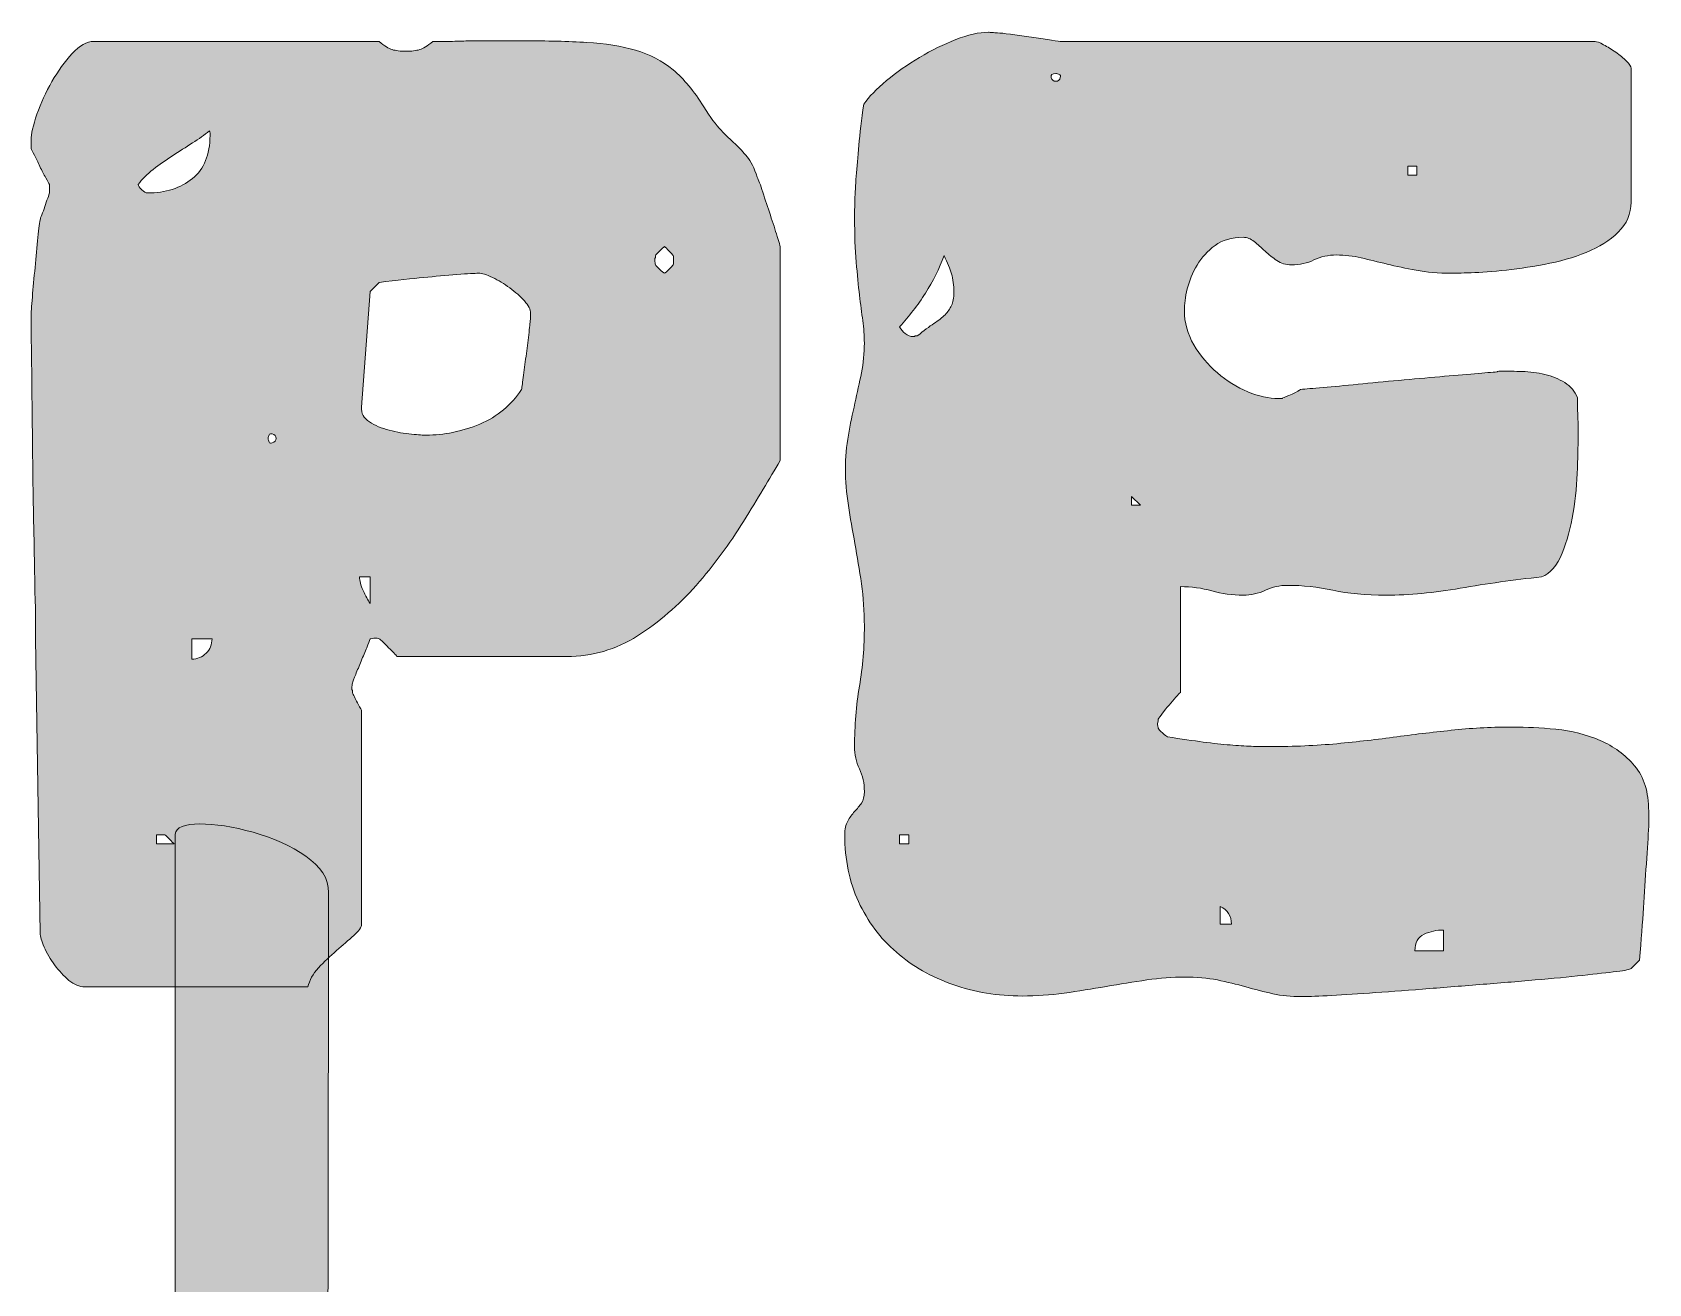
# Model space of a CAD drawing. Header units: inches. Extents: x 148 to 931, y -935 to -145.
# Drawn here: x 652 to 923.5, y -354.8 to -144.6 of the extents above; entities that cross this region are included whole.
import ezdxf

# ---------------------------------------------------------------- set-up
doc = ezdxf.new("R2010")
doc.units = ezdxf.units.IN
doc.header["$MEASUREMENT"] = 0
doc.layers.add('Layer 1', color=7, linetype='Continuous')

# ---------------------------------------------------------------- blocks, each defined once
blk = doc.blocks.new('block 5')
at = {"layer": 'Layer 1', "true_color": 0x040404}
h = blk.add_hatch(color=18, dxfattribs=at)
h.dxf.hatch_style = 2
edge = h.paths.add_edge_path()
edge.add_spline(control_points=[(676.02, -279.32), (676.02, -274.69), (702.26, -279.84), (701.74, -289.1), (701.74, -342.87), (701.49, -432.65), (701.49, -445.77), (701.49, -464.29), (706.37, -464.55), (711.52, -459.15), (716.92, -453.49), (724.38, -434.45), (727.47, -423.39), (727.47, -423.39), (732.1, -423.39), (732.1, -423.39), (727.98, -437.02), (717.18, -476.64), (696.34, -476.64), (681.68, -476.64), (675.76, -464.55), (676.28, -451.69), (673.7, -458.63), (668.04, -474.58), (649.52, -475.35), (632.28, -476.13), (624.05, -452.97), (624.31, -419.27), (624.57, -392), (630.74, -361.9), (652.61, -362.68), (666.76, -363.19), (674.22, -373.99), (676.02, -379.91), (676.02, -379.91), (676.02, -279.32), (676.02, -279.32)], knot_values=[0, 0, 0, 0, 1, 1, 1, 2, 2, 2, 3, 3, 3, 4, 4, 4, 5, 5, 5, 6, 6, 6, 7, 7, 7, 8, 8, 8, 9, 9, 9, 10, 10, 10, 11, 11, 11, 12, 12, 12, 12], degree=3, periodic=1)
edge = h.paths.add_edge_path()
edge.add_spline(control_points=[(658.01, -464.29), (665.21, -467.89), (672.67, -451.69), (674.99, -443.45), (675.25, -432.65), (674.73, -403.58), (675.76, -389.69), (673.96, -384.8), (668.82, -371.94), (660.58, -372.19), (646.18, -372.71), (647.46, -459.15), (658.01, -464.29)], knot_values=[0, 0, 0, 0, 1, 1, 1, 2, 2, 2, 3, 3, 3, 4, 4, 4, 4], degree=3, periodic=1)
at = {"layer": 'Layer 1', "lineweight": 0}
blk.add_open_spline([(676.02, -279.32), (676.02, -274.69), (702.26, -279.84), (701.74, -289.1), (701.74, -342.87), (701.49, -432.65), (701.49, -445.77), (701.49, -464.29), (706.37, -464.55), (711.52, -459.15), (716.92, -453.49), (724.38, -434.45), (727.47, -423.39), (727.47, -423.39), (732.1, -423.39), (732.1, -423.39), (727.98, -437.02), (717.18, -476.64), (696.34, -476.64), (681.68, -476.64), (675.76, -464.55), (676.28, -451.69), (673.7, -458.63), (668.04, -474.58), (649.52, -475.35), (632.28, -476.13), (624.05, -452.97), (624.31, -419.27), (624.57, -392), (630.74, -361.9), (652.61, -362.68), (666.76, -363.19), (674.22, -373.99), (676.02, -379.91), (676.02, -379.91), (676.02, -279.32), (676.02, -279.32)], degree=3, knots=[0, 0, 0, 0, 1, 1, 1, 2, 2, 2, 3, 3, 3, 4, 4, 4, 5, 5, 5, 6, 6, 6, 7, 7, 7, 8, 8, 8, 9, 9, 9, 10, 10, 10, 11, 11, 11, 12, 12, 12, 12], dxfattribs=at)
blk = doc.blocks.new('block 6')
at = {"layer": 'Layer 1', "true_color": 0x040404}
h = blk.add_hatch(color=18, dxfattribs=at)
h.dxf.hatch_style = 2
edge = h.paths.add_edge_path()
edge.add_spline(control_points=[(729.01, -146.03), (729.01, -146.03), (734.39, -146.03), (734.39, -146.03), (738.48, -146.03), (742.07, -146.12), (745.14, -146.3), (748.21, -146.49), (750.93, -146.92), (753.31, -147.62), (755.69, -148.31), (757.79, -149.41), (759.62, -150.91), (761.44, -152.41), (763.16, -154.48), (764.77, -157.11), (765.87, -158.86), (766.84, -160.18), (767.68, -161.06), (768.52, -161.93), (769.3, -162.7), (770.04, -163.36), (770.77, -164.02), (771.44, -164.73), (772.06, -165.5), (772.69, -166.27), (773.25, -167.42), (773.76, -168.95), (773.98, -169.39), (774.29, -170.23), (774.7, -171.48), (775.1, -172.72), (775.52, -174), (775.96, -175.31), (776.4, -176.63), (776.78, -177.82), (777.11, -178.88), (777.44, -179.94), (777.6, -180.51), (777.6, -180.58), (777.6, -180.58), (777.6, -216.56), (777.6, -216.56), (775.85, -219.56), (773.8, -222.96), (771.46, -226.76), (769.12, -230.56), (766.47, -234.14), (763.51, -237.51), (760.55, -240.87), (757.26, -243.7), (753.64, -246.01), (750.02, -248.31), (746.05, -249.46), (741.74, -249.46), (741.74, -249.46), (713.22, -249.46), (713.22, -249.46), (713.14, -249.32), (712.98, -249.12), (712.72, -248.86), (712.47, -248.6), (712.18, -248.31), (711.85, -247.98), (711.52, -247.65), (711.21, -247.34), (710.91, -247.05), (710.62, -246.76), (710.4, -246.57), (710.26, -246.5), (710.26, -246.5), (709.93, -246.39), (709.93, -246.39), (709.93, -246.39), (709.49, -246.39), (709.49, -246.39), (709.42, -246.39), (709.29, -246.41), (709.1, -246.45), (708.92, -246.48), (708.79, -246.5), (708.72, -246.5), (708.65, -246.79), (708.46, -247.29), (708.17, -247.98), (707.88, -248.68), (707.57, -249.43), (707.24, -250.23), (706.91, -251.04), (706.6, -251.78), (706.31, -252.48), (706.02, -253.17), (705.83, -253.67), (705.76, -253.96), (705.76, -254.03), (705.74, -254.16), (705.7, -254.34), (705.67, -254.53), (705.65, -254.65), (705.65, -254.73), (705.65, -254.95), (705.69, -255.09), (705.76, -255.17), (705.76, -255.31), (705.76, -255.42), (705.76, -255.49), (705.76, -255.57), (705.83, -255.75), (705.98, -256.04), (706.12, -256.34), (706.29, -256.65), (706.47, -256.98), (706.65, -257.3), (706.82, -257.62), (706.97, -257.91), (707.11, -258.2), (707.22, -258.38), (707.29, -258.46), (707.29, -258.46), (707.29, -294.43), (707.29, -294.43), (707.29, -294.95), (706.86, -295.59), (705.98, -296.35), (705.1, -297.12), (704.13, -297.96), (703.07, -298.88), (702.01, -299.79), (701.01, -300.76), (700.06, -301.78), (699.11, -302.81), (698.52, -303.87), (698.3, -304.96), (698.3, -304.96), (660.79, -304.96), (660.79, -304.96), (659.91, -304.96), (659.03, -304.6), (658.16, -303.87), (657.28, -303.14), (656.47, -302.28), (655.74, -301.29), (655.01, -300.3), (654.43, -299.3), (653.99, -298.27), (653.55, -297.25), (653.33, -296.48), (653.33, -295.97), (653.33, -295.97), (652.56, -246.5), (652.56, -246.5), (652.56, -246.5), (652.56, -242), (652.56, -242), (652.49, -240.76), (652.44, -238.86), (652.4, -236.3), (652.36, -233.74), (652.31, -230.83), (652.23, -227.58), (652.16, -224.33), (652.11, -220.91), (652.07, -217.32), (652.03, -213.74), (652, -210.32), (651.96, -207.07), (651.92, -203.82), (651.89, -200.91), (651.85, -198.35), (651.81, -195.79), (651.79, -193.89), (651.79, -192.64), (651.79, -192.13), (651.85, -191.13), (651.96, -189.63), (652.07, -188.13), (652.22, -186.5), (652.4, -184.75), (652.58, -182.99), (652.74, -181.29), (652.89, -179.65), (653.04, -178), (653.18, -176.81), (653.33, -176.08), (653.33, -175.94), (653.42, -175.66), (653.6, -175.26), (653.79, -174.86), (653.95, -174.4), (654.1, -173.89), (654.24, -173.38), (654.41, -172.9), (654.59, -172.46), (654.77, -172.02), (654.87, -171.73), (654.87, -171.59), (654.87, -171.59), (654.87, -170.82), (654.87, -170.82), (654.87, -170.82), (654.87, -170.16), (654.87, -170.16), (654.79, -170.01), (654.59, -169.65), (654.26, -169.06), (653.93, -168.48), (653.6, -167.84), (653.27, -167.14), (652.95, -166.45), (652.64, -165.81), (652.34, -165.22), (652.05, -164.64), (651.87, -164.28), (651.79, -164.13), (651.79, -164.13), (651.79, -162.7), (651.79, -162.7), (651.79, -161.68), (652.12, -160.23), (652.78, -158.37), (653.44, -156.5), (654.28, -154.68), (655.3, -152.88), (656.33, -151.09), (657.46, -149.52), (658.7, -148.17), (659.95, -146.82), (661.15, -146.14), (662.32, -146.14), (662.32, -146.14), (710.26, -146.14), (710.26, -146.14), (711.14, -146.87), (711.86, -147.33), (712.45, -147.51), (713.04, -147.69), (713.8, -147.78), (714.75, -147.78), (715.7, -147.78), (716.47, -147.69), (717.06, -147.51), (717.64, -147.33), (718.37, -146.87), (719.25, -146.14), (719.62, -146.14), (720.25, -146.14), (721.17, -146.14), (722.09, -146.14), (723.05, -146.12), (724.08, -146.08), (725.1, -146.05), (726.09, -146.03), (727.04, -146.03), (727.99, -146.03), (728.65, -146.03), (729.01, -146.03)], knot_values=[0, 0, 0, 0, 1, 1, 1, 2, 2, 2, 3, 3, 3, 4, 4, 4, 5, 5, 5, 6, 6, 6, 7, 7, 7, 8, 8, 8, 9, 9, 9, 10, 10, 10, 11, 11, 11, 12, 12, 12, 13, 13, 13, 14, 14, 14, 15, 15, 15, 16, 16, 16, 17, 17, 17, 18, 18, 18, 19, 19, 19, 20, 20, 20, 21, 21, 21, 22, 22, 22, 23, 23, 23, 24, 24, 24, 25, 25, 25, 26, 26, 26, 27, 27, 27, 28, 28, 28, 29, 29, 29, 30, 30, 30, 31, 31, 31, 32, 32, 32, 33, 33, 33, 34, 34, 34, 35, 35, 35, 36, 36, 36, 37, 37, 37, 38, 38, 38, 39, 39, 39, 40, 40, 40, 41, 41, 41, 42, 42, 42, 43, 43, 43, 44, 44, 44, 45, 45, 45, 46, 46, 46, 47, 47, 47, 48, 48, 48, 49, 49, 49, 50, 50, 50, 51, 51, 51, 52, 52, 52, 53, 53, 53, 54, 54, 54, 55, 55, 55, 56, 56, 56, 57, 57, 57, 58, 58, 58, 59, 59, 59, 60, 60, 60, 61, 61, 61, 62, 62, 62, 63, 63, 63, 64, 64, 64, 65, 65, 65, 66, 66, 66, 67, 67, 67, 68, 68, 68, 69, 69, 69, 70, 70, 70, 71, 71, 71, 72, 72, 72, 73, 73, 73, 74, 74, 74, 75, 75, 75, 76, 76, 76, 77, 77, 77, 78, 78, 78, 79, 79, 79, 80, 80, 80, 81, 81, 81, 82, 82, 82, 83, 83, 83, 84, 84, 84, 85, 85, 85, 85], degree=3, periodic=1)
edge = h.paths.add_edge_path()
edge.add_spline(control_points=[(681.85, -161.93), (681.85, -161.86), (681.85, -161.73), (681.85, -161.55), (681.85, -161.37), (681.81, -161.24), (681.74, -161.17), (680.93, -161.82), (679.98, -162.5), (678.89, -163.19), (677.79, -163.89), (676.67, -164.6), (675.54, -165.33), (674.41, -166.06), (673.33, -166.83), (672.3, -167.64), (671.28, -168.44), (670.44, -169.28), (669.78, -170.16), (669.78, -170.38), (669.98, -170.67), (670.39, -171.04), (670.79, -171.4), (671.1, -171.59), (671.32, -171.59), (674.39, -171.59), (676.91, -170.78), (678.89, -169.17), (680.86, -167.57), (681.85, -165.15), (681.85, -161.93)], knot_values=[0, 0, 0, 0, 1, 1, 1, 2, 2, 2, 3, 3, 3, 4, 4, 4, 5, 5, 5, 6, 6, 6, 7, 7, 7, 8, 8, 8, 9, 9, 9, 10, 10, 10, 10], degree=3, periodic=1)
edge = h.paths.add_edge_path()
edge.add_spline(control_points=[(673.51, -279.41), (673.51, -279.41), (672.85, -279.41), (672.85, -279.41), (672.85, -279.41), (672.85, -280.94), (672.85, -280.94), (672.85, -280.94), (675.82, -280.94), (675.82, -280.94), (675.67, -280.8), (675.41, -280.54), (675.05, -280.17), (674.68, -279.81), (674.43, -279.55), (674.28, -279.41), (674.28, -279.41), (673.51, -279.41), (673.51, -279.41)], knot_values=[0, 0, 0, 0, 1, 1, 1, 2, 2, 2, 3, 3, 3, 4, 4, 4, 5, 5, 5, 6, 6, 6, 6], degree=3, periodic=1)
edge = h.paths.add_edge_path()
edge.add_spline(control_points=[(678.78, -246.5), (678.78, -246.5), (678.78, -249.9), (678.78, -249.9), (679.73, -249.9), (680.53, -249.57), (681.19, -248.91), (681.85, -248.26), (682.18, -247.45), (682.18, -246.5), (682.18, -246.5), (678.78, -246.5), (678.78, -246.5)], knot_values=[0, 0, 0, 0, 1, 1, 1, 2, 2, 2, 3, 3, 3, 4, 4, 4, 4], degree=3, periodic=1)
edge = h.paths.add_edge_path()
edge.add_spline(control_points=[(692.27, -212.06), (692.05, -211.99), (691.88, -212.04), (691.77, -212.22), (691.67, -212.41), (691.61, -212.61), (691.61, -212.83), (691.61, -213.05), (691.67, -213.25), (691.77, -213.43), (691.88, -213.61), (692.05, -213.67), (692.27, -213.59), (692.71, -213.45), (692.93, -213.19), (692.93, -212.83), (692.93, -212.46), (692.71, -212.21), (692.27, -212.06)], knot_values=[0, 0, 0, 0, 1, 1, 1, 2, 2, 2, 3, 3, 3, 4, 4, 4, 5, 5, 5, 6, 6, 6, 6], degree=3, periodic=1)
edge = h.paths.add_edge_path()
edge.add_spline(control_points=[(708.72, -236.08), (708.72, -236.08), (706.97, -236.08), (706.97, -236.08), (706.97, -236.74), (707.17, -237.51), (707.57, -238.39), (707.97, -239.26), (708.36, -239.99), (708.72, -240.58), (708.72, -240.58), (708.72, -236.08), (708.72, -236.08)], knot_values=[0, 0, 0, 0, 1, 1, 1, 2, 2, 2, 3, 3, 3, 4, 4, 4, 4], degree=3, periodic=1)
edge = h.paths.add_edge_path()
edge.add_spline(control_points=[(708.72, -188.15), (708.72, -188.15), (707.29, -207.56), (707.29, -207.56), (707.22, -208.59), (707.66, -209.41), (708.61, -210.03), (709.56, -210.65), (710.68, -211.13), (711.96, -211.46), (713.24, -211.78), (714.48, -212), (715.69, -212.11), (716.89, -212.22), (717.72, -212.28), (718.15, -212.28), (721.15, -212.28), (724.15, -211.66), (727.15, -210.42), (730.14, -209.17), (732.49, -207.23), (734.17, -204.6), (734.24, -204.16), (734.35, -203.36), (734.5, -202.19), (734.64, -201.02), (734.81, -199.81), (734.99, -198.57), (735.17, -197.32), (735.32, -196.14), (735.43, -195), (735.54, -193.87), (735.63, -193.08), (735.7, -192.64), (735.7, -192.64), (735.7, -191.77), (735.7, -191.77), (735.7, -191.18), (735.36, -190.51), (734.66, -189.74), (733.97, -188.97), (733.15, -188.24), (732.19, -187.54), (731.24, -186.85), (730.27, -186.27), (729.29, -185.79), (728.3, -185.32), (727.51, -185.08), (726.93, -185.08), (726.34, -185.08), (725.14, -185.15), (723.31, -185.3), (721.48, -185.44), (719.62, -185.61), (717.72, -185.79), (715.81, -185.97), (713.33, -186.25), (710.26, -186.61), (710.26, -186.61), (708.72, -188.15), (708.72, -188.15)], knot_values=[0, 0, 0, 0, 1, 1, 1, 2, 2, 2, 3, 3, 3, 4, 4, 4, 5, 5, 5, 6, 6, 6, 7, 7, 7, 8, 8, 8, 9, 9, 9, 10, 10, 10, 11, 11, 11, 12, 12, 12, 13, 13, 13, 14, 14, 14, 15, 15, 15, 16, 16, 16, 17, 17, 17, 18, 18, 18, 19, 19, 19, 20, 20, 20, 20], degree=3, periodic=1)
edge = h.paths.add_edge_path()
edge.add_spline(control_points=[(756.55, -182.88), (756.55, -183.03), (756.56, -183.18), (756.6, -183.32), (756.63, -183.47), (756.65, -183.58), (756.65, -183.65), (756.73, -183.8), (756.96, -184.05), (757.37, -184.42), (757.77, -184.79), (758.04, -185), (758.19, -185.08), (758.34, -185), (758.59, -184.79), (758.96, -184.42), (759.32, -184.05), (759.54, -183.8), (759.62, -183.65), (759.69, -183.58), (759.72, -183.47), (759.72, -183.32), (759.72, -183.18), (759.72, -183.03), (759.72, -182.88), (759.72, -182.74), (759.72, -182.57), (759.72, -182.39), (759.72, -182.21), (759.69, -182.12), (759.62, -182.12), (759.54, -181.97), (759.32, -181.71), (758.96, -181.35), (758.59, -180.98), (758.34, -180.73), (758.19, -180.58), (758.04, -180.73), (757.77, -180.98), (757.37, -181.35), (756.96, -181.71), (756.73, -181.97), (756.65, -182.12), (756.65, -182.12), (756.65, -182.45), (756.65, -182.45), (756.58, -182.52), (756.55, -182.66), (756.55, -182.88)], knot_values=[0, 0, 0, 0, 1, 1, 1, 2, 2, 2, 3, 3, 3, 4, 4, 4, 5, 5, 5, 6, 6, 6, 7, 7, 7, 8, 8, 8, 9, 9, 9, 10, 10, 10, 11, 11, 11, 12, 12, 12, 13, 13, 13, 14, 14, 14, 15, 15, 15, 16, 16, 16, 16], degree=3, periodic=1)
h = blk.add_hatch(color=18, dxfattribs=at)
h.dxf.hatch_style = 2
edge = h.paths.add_edge_path()
edge.add_spline(control_points=[(791.64, -156.67), (792.52, -155.43), (793.8, -154.11), (795.48, -152.72), (797.16, -151.33), (799.01, -150.03), (801.02, -148.82), (803.03, -147.62), (805.06, -146.62), (807.11, -145.81), (809.16, -145.01), (810.98, -144.6), (812.59, -144.6), (812.74, -144.6), (813.01, -144.62), (813.42, -144.66), (813.82, -144.7), (814.05, -144.71), (814.13, -144.71), (814.57, -144.71), (815.28, -144.79), (816.27, -144.93), (817.25, -145.08), (818.3, -145.23), (819.39, -145.37), (820.49, -145.52), (821.53, -145.66), (822.52, -145.81), (823.51, -145.96), (824.22, -146.07), (824.66, -146.14), (824.66, -146.14), (914.49, -146.14), (914.49, -146.14), (914.78, -146.14), (915.26, -146.32), (915.92, -146.69), (916.58, -147.05), (917.25, -147.47), (917.95, -147.95), (918.64, -148.43), (919.24, -148.92), (919.76, -149.43), (920.27, -149.94), (920.52, -150.34), (920.52, -150.63), (920.52, -150.63), (920.52, -173.12), (920.52, -173.12), (920.52, -175.1), (919.81, -176.78), (918.39, -178.17), (916.96, -179.56), (915.17, -180.69), (913.01, -181.57), (910.85, -182.45), (908.5, -183.12), (905.94, -183.6), (903.38, -184.07), (900.98, -184.42), (898.75, -184.64), (896.52, -184.86), (894.62, -184.99), (893.05, -185.02), (891.47, -185.06), (890.58, -185.08), (890.36, -185.08), (888.17, -185.08), (886.19, -184.91), (884.44, -184.58), (882.68, -184.25), (881.05, -183.91), (879.56, -183.54), (878.06, -183.18), (876.61, -182.83), (875.22, -182.5), (873.84, -182.17), (872.45, -182.01), (871.06, -182.01), (869.67, -182.01), (868.4, -182.28), (867.27, -182.83), (866.14, -183.38), (864.88, -183.65), (863.49, -183.65), (862.54, -183.65), (861.71, -183.42), (861.02, -182.94), (860.32, -182.46), (859.67, -181.93), (859.05, -181.35), (858.42, -180.76), (857.82, -180.23), (857.24, -179.76), (856.65, -179.28), (856.03, -179.04), (855.37, -179.04), (853.47, -179.04), (851.9, -179.5), (850.65, -180.41), (849.41, -181.33), (848.41, -182.43), (847.64, -183.71), (846.87, -184.99), (846.32, -186.32), (845.99, -187.71), (845.66, -189.1), (845.5, -190.31), (845.5, -191.33), (845.5, -193.38), (846.03, -195.3), (847.09, -197.09), (848.15, -198.88), (849.46, -200.45), (851.04, -201.8), (852.61, -203.16), (854.31, -204.22), (856.14, -204.99), (857.97, -205.75), (859.68, -206.14), (861.29, -206.14), (861.44, -206.14), (861.6, -206.14), (861.79, -206.14), (861.97, -206.14), (862.06, -206.1), (862.06, -206.03), (862.28, -205.96), (862.79, -205.73), (863.6, -205.37), (864.4, -205), (864.88, -204.75), (865.02, -204.6), (865.83, -204.53), (867.09, -204.42), (868.81, -204.27), (870.52, -204.13), (872.48, -203.94), (874.67, -203.72), (876.87, -203.5), (879.15, -203.28), (881.53, -203.07), (883.91, -202.85), (886.19, -202.65), (888.39, -202.46), (890.58, -202.28), (892.54, -202.12), (894.25, -201.97), (895.97, -201.82), (897.23, -201.71), (898.04, -201.64), (898.04, -201.57), (898.13, -201.53), (898.31, -201.53), (898.49, -201.53), (898.66, -201.53), (898.81, -201.53), (899.83, -201.53), (900.98, -201.55), (902.26, -201.59), (903.54, -201.62), (904.8, -201.79), (906.05, -202.08), (907.29, -202.37), (908.4, -202.83), (909.39, -203.45), (910.38, -204.07), (911.09, -204.93), (911.53, -206.03), (911.53, -206.25), (911.53, -206.65), (911.53, -207.23), (911.53, -207.82), (911.55, -208.44), (911.59, -209.1), (911.62, -209.76), (911.64, -210.36), (911.64, -210.91), (911.64, -211.46), (911.64, -211.84), (911.64, -212.06), (911.64, -213.45), (911.6, -215.37), (911.53, -217.82), (911.46, -220.27), (911.22, -222.75), (910.82, -225.28), (910.41, -227.8), (909.79, -230.09), (908.95, -232.13), (908.11, -234.18), (906.96, -235.5), (905.5, -236.08), (900.82, -236.59), (896.27, -237.23), (891.84, -238), (887.42, -238.77), (883.27, -239.15), (879.39, -239.15), (875.95, -239.15), (872.98, -238.88), (870.45, -238.33), (867.93, -237.78), (865.39, -237.51), (862.83, -237.51), (861.51, -237.51), (860.27, -237.78), (859.1, -238.33), (857.93, -238.88), (856.69, -239.15), (855.37, -239.15), (853.54, -239.15), (851.79, -238.92), (850.11, -238.44), (848.42, -237.97), (846.67, -237.73), (844.84, -237.73), (844.84, -237.73), (844.84, -255.49), (844.84, -255.49), (844.69, -255.64), (844.44, -255.92), (844.07, -256.32), (843.71, -256.72), (843.32, -257.16), (842.92, -257.63), (842.52, -258.11), (842.15, -258.57), (841.82, -259.01), (841.5, -259.44), (841.26, -259.77), (841.11, -259.99), (841.11, -259.99), (841.11, -260.32), (841.11, -260.32), (841.04, -260.4), (841, -260.54), (841, -260.76), (841, -260.83), (841.02, -260.96), (841.06, -261.14), (841.09, -261.33), (841.11, -261.46), (841.11, -261.53), (841.18, -261.67), (841.42, -261.93), (841.82, -262.3), (842.23, -262.66), (842.5, -262.88), (842.65, -262.95), (844.99, -263.32), (847, -263.61), (848.68, -263.83), (850.36, -264.05), (851.86, -264.22), (853.18, -264.32), (854.49, -264.43), (855.68, -264.51), (856.74, -264.55), (857.8, -264.58), (858.88, -264.6), (859.98, -264.6), (863.93, -264.6), (867.64, -264.43), (871.11, -264.11), (874.58, -263.78), (877.95, -263.39), (881.2, -262.95), (884.45, -262.51), (887.69, -262.13), (890.91, -261.8), (894.13, -261.47), (897.42, -261.31), (900.78, -261.31), (902.9, -261.31), (905.28, -261.44), (907.91, -261.69), (910.54, -261.95), (913.01, -262.57), (915.32, -263.56), (917.62, -264.55), (919.56, -265.97), (921.13, -267.84), (922.7, -269.7), (923.49, -272.24), (923.49, -275.46), (923.49, -275.46), (923.49, -277.98), (923.49, -277.98), (923.41, -279.66), (923.28, -281.77), (923.1, -284.29), (922.92, -286.81), (922.75, -289.28), (922.61, -291.69), (922.46, -294.1), (922.24, -297.03), (921.95, -300.47), (921.95, -300.47), (920.52, -301.89), (920.52, -301.89), (920.38, -302.04), (919.57, -302.2), (918.11, -302.39), (916.65, -302.57), (914.75, -302.79), (912.41, -303.04), (910.07, -303.3), (907.4, -303.55), (904.4, -303.81), (901.4, -304.07), (898.29, -304.32), (895.08, -304.58), (891.86, -304.84), (888.66, -305.09), (885.48, -305.35), (882.3, -305.6), (879.34, -305.82), (876.59, -306.01), (873.85, -306.19), (871.47, -306.33), (869.47, -306.45), (867.45, -306.55), (866.01, -306.61), (865.13, -306.61), (863.45, -306.61), (861.86, -306.45), (860.36, -306.12), (858.86, -305.79), (857.34, -305.4), (855.81, -304.96), (854.27, -304.52), (852.68, -304.14), (851.04, -303.81), (849.39, -303.48), (847.55, -303.32), (845.5, -303.32), (843.53, -303.32), (841.42, -303.48), (839.19, -303.81), (836.96, -304.14), (834.68, -304.51), (832.34, -304.91), (830, -305.31), (827.66, -305.68), (825.32, -306.01), (822.97, -306.33), (820.64, -306.5), (818.3, -306.5), (814.13, -306.5), (810.23, -305.86), (806.61, -304.58), (803, -303.3), (799.83, -301.49), (797.13, -299.15), (794.42, -296.81), (792.3, -293.98), (790.77, -290.65), (789.23, -287.32), (788.46, -283.57), (788.46, -279.41), (788.46, -278.46), (788.63, -277.69), (788.96, -277.1), (789.28, -276.52), (789.67, -275.99), (790.11, -275.51), (790.55, -275.04), (790.93, -274.56), (791.26, -274.09), (791.59, -273.61), (791.75, -272.97), (791.75, -272.17), (791.75, -270.78), (791.48, -269.5), (790.93, -268.33), (790.38, -267.16), (790.11, -265.92), (790.11, -264.6), (790.11, -261.09), (790.38, -257.71), (790.93, -254.45), (791.48, -251.2), (791.75, -247.82), (791.75, -244.31), (791.75, -241.89), (791.59, -239.54), (791.26, -237.23), (790.93, -234.93), (790.56, -232.68), (790.16, -230.49), (789.76, -228.29), (789.39, -226.15), (789.07, -224.07), (788.74, -221.99), (788.57, -219.96), (788.57, -217.98), (788.57, -216.01), (788.74, -214.11), (789.07, -212.28), (789.39, -210.45), (789.76, -208.66), (790.16, -206.9), (790.56, -205.15), (790.93, -203.45), (791.26, -201.8), (791.59, -200.16), (791.75, -198.5), (791.75, -196.81), (791.75, -195.57), (791.66, -194.31), (791.48, -193.03), (791.3, -191.75), (791.11, -190.32), (790.93, -188.75), (790.75, -187.18), (790.56, -185.33), (790.38, -183.21), (790.2, -181.09), (790.11, -178.6), (790.11, -175.75), (790.11, -174.88), (790.12, -173.87), (790.16, -172.74), (790.2, -171.6), (790.27, -170.29), (790.38, -168.79), (790.49, -167.29), (790.64, -165.55), (790.82, -163.58), (791, -161.6), (791.28, -159.3), (791.64, -156.67)], knot_values=[0, 0, 0, 0, 1, 1, 1, 2, 2, 2, 3, 3, 3, 4, 4, 4, 5, 5, 5, 6, 6, 6, 7, 7, 7, 8, 8, 8, 9, 9, 9, 10, 10, 10, 11, 11, 11, 12, 12, 12, 13, 13, 13, 14, 14, 14, 15, 15, 15, 16, 16, 16, 17, 17, 17, 18, 18, 18, 19, 19, 19, 20, 20, 20, 21, 21, 21, 22, 22, 22, 23, 23, 23, 24, 24, 24, 25, 25, 25, 26, 26, 26, 27, 27, 27, 28, 28, 28, 29, 29, 29, 30, 30, 30, 31, 31, 31, 32, 32, 32, 33, 33, 33, 34, 34, 34, 35, 35, 35, 36, 36, 36, 37, 37, 37, 38, 38, 38, 39, 39, 39, 40, 40, 40, 41, 41, 41, 42, 42, 42, 43, 43, 43, 44, 44, 44, 45, 45, 45, 46, 46, 46, 47, 47, 47, 48, 48, 48, 49, 49, 49, 50, 50, 50, 51, 51, 51, 52, 52, 52, 53, 53, 53, 54, 54, 54, 55, 55, 55, 56, 56, 56, 57, 57, 57, 58, 58, 58, 59, 59, 59, 60, 60, 60, 61, 61, 61, 62, 62, 62, 63, 63, 63, 64, 64, 64, 65, 65, 65, 66, 66, 66, 67, 67, 67, 68, 68, 68, 69, 69, 69, 70, 70, 70, 71, 71, 71, 72, 72, 72, 73, 73, 73, 74, 74, 74, 75, 75, 75, 76, 76, 76, 77, 77, 77, 78, 78, 78, 79, 79, 79, 80, 80, 80, 81, 81, 81, 82, 82, 82, 83, 83, 83, 84, 84, 84, 85, 85, 85, 86, 86, 86, 87, 87, 87, 88, 88, 88, 89, 89, 89, 90, 90, 90, 91, 91, 91, 92, 92, 92, 93, 93, 93, 94, 94, 94, 95, 95, 95, 96, 96, 96, 97, 97, 97, 98, 98, 98, 99, 99, 99, 100, 100, 100, 101, 101, 101, 102, 102, 102, 103, 103, 103, 104, 104, 104, 105, 105, 105, 106, 106, 106, 107, 107, 107, 108, 108, 108, 109, 109, 109, 110, 110, 110, 111, 111, 111, 112, 112, 112, 113, 113, 113, 114, 114, 114, 115, 115, 115, 116, 116, 116, 117, 117, 117, 118, 118, 118, 119, 119, 119, 120, 120, 120, 121, 121, 121, 122, 122, 122, 123, 123, 123, 124, 124, 124, 125, 125, 125, 126, 126, 126, 127, 127, 127, 128, 128, 128, 129, 129, 129, 130, 130, 130, 131, 131, 131, 132, 132, 132, 133, 133, 133, 134, 134, 134, 135, 135, 135, 136, 136, 136, 137, 137, 137, 138, 138, 138, 139, 139, 139, 140, 140, 140, 141, 141, 141, 142, 142, 142, 143, 143, 143, 144, 144, 144, 144], degree=3, periodic=1)
edge = h.paths.add_edge_path()
edge.add_spline(control_points=[(797.68, -194.07), (797.9, -194.51), (798.2, -194.89), (798.61, -195.22), (799.01, -195.55), (799.47, -195.72), (799.98, -195.72), (800.12, -195.72), (800.24, -195.68), (800.31, -195.61), (800.31, -195.61), (800.64, -195.61), (800.64, -195.61), (801.73, -194.73), (802.67, -194.03), (803.44, -193.52), (804.2, -193.01), (804.82, -192.52), (805.3, -192.04), (805.77, -191.57), (806.14, -191.05), (806.4, -190.51), (806.65, -189.96), (806.78, -189.21), (806.78, -188.26), (806.78, -187.09), (806.65, -186.06), (806.4, -185.19), (806.14, -184.31), (805.72, -183.29), (805.13, -182.12), (804.33, -184.31), (803.29, -186.41), (802.01, -188.42), (800.73, -190.44), (799.28, -192.32), (797.68, -194.07)], knot_values=[0, 0, 0, 0, 1, 1, 1, 2, 2, 2, 3, 3, 3, 4, 4, 4, 5, 5, 5, 6, 6, 6, 7, 7, 7, 8, 8, 8, 9, 9, 9, 10, 10, 10, 11, 11, 11, 12, 12, 12, 12], degree=3, periodic=1)
h.paths.add_polyline_path([(797.68, -280.94), (799.21, -280.94), (799.21, -279.41), (797.68, -279.41)])
edge = h.paths.add_edge_path()
edge.add_spline(control_points=[(824.66, -152.17), (824.73, -151.95), (824.68, -151.79), (824.49, -151.68), (824.31, -151.57), (824.11, -151.51), (823.89, -151.51), (823.3, -151.51), (823.05, -151.73), (823.12, -152.17), (823.27, -152.61), (823.52, -152.83), (823.89, -152.83), (824.33, -152.83), (824.59, -152.61), (824.66, -152.17)], knot_values=[0, 0, 0, 0, 1, 1, 1, 2, 2, 2, 3, 3, 3, 4, 4, 4, 5, 5, 5, 5], degree=3, periodic=1)
h.paths.add_polyline_path([(836.62, -222.59), (836.62, -224.02), (838.15, -224.02)])
edge = h.paths.add_edge_path()
edge.add_spline(control_points=[(853.4, -294.43), (853.4, -293.05), (852.77, -292.06), (851.53, -291.47), (851.53, -291.47), (851.53, -294.43), (851.53, -294.43), (851.53, -294.43), (853.4, -294.43), (853.4, -294.43)], knot_values=[0, 0, 0, 0, 1, 1, 1, 2, 2, 2, 3, 3, 3, 3], degree=3, periodic=1)
h.paths.add_polyline_path([(883.01, -167.09), (883.01, -168.62), (884.55, -168.62), (884.55, -167.09)])
edge = h.paths.add_edge_path()
edge.add_spline(control_points=[(889.04, -298.93), (889.04, -298.93), (889.04, -295.42), (889.04, -295.42), (887.87, -295.42), (886.78, -295.66), (885.75, -296.13), (884.73, -296.61), (884.22, -297.54), (884.22, -298.93), (884.22, -298.93), (889.04, -298.93), (889.04, -298.93)], knot_values=[0, 0, 0, 0, 1, 1, 1, 2, 2, 2, 3, 3, 3, 4, 4, 4, 4], degree=3, periodic=1)
at = {"layer": 'Layer 1', "lineweight": 0}
for points in [[(883.01, -167.09), (883.01, -168.62), (884.55, -168.62), (884.55, -167.09), (883.01, -167.09)], [(836.62, -222.59), (836.62, -224.02), (838.15, -224.02), (836.62, -222.59)], [(797.68, -280.94), (799.21, -280.94), (799.21, -279.41), (797.68, -279.41), (797.68, -280.94)]]:
    blk.add_lwpolyline(points, dxfattribs=at)
for points, knots in [([(729.01, -146.03), (729.01, -146.03), (734.39, -146.03), (734.39, -146.03), (738.48, -146.03), (742.07, -146.12), (745.14, -146.3), (748.21, -146.49), (750.93, -146.92), (753.31, -147.62), (755.69, -148.31), (757.79, -149.41), (759.62, -150.91), (761.44, -152.41), (763.16, -154.48), (764.77, -157.11), (765.87, -158.86), (766.84, -160.18), (767.68, -161.06), (768.52, -161.93), (769.3, -162.7), (770.04, -163.36), (770.77, -164.02), (771.44, -164.73), (772.06, -165.5), (772.69, -166.27), (773.25, -167.42), (773.76, -168.95), (773.98, -169.39), (774.29, -170.23), (774.7, -171.48), (775.1, -172.72), (775.52, -174), (775.96, -175.31), (776.4, -176.63), (776.78, -177.82), (777.11, -178.88), (777.44, -179.94), (777.6, -180.51), (777.6, -180.58), (777.6, -180.58), (777.6, -216.56), (777.6, -216.56), (775.85, -219.56), (773.8, -222.96), (771.46, -226.76), (769.12, -230.56), (766.47, -234.14), (763.51, -237.51), (760.55, -240.87), (757.26, -243.7), (753.64, -246.01), (750.02, -248.31), (746.05, -249.46), (741.74, -249.46), (741.74, -249.46), (713.22, -249.46), (713.22, -249.46), (713.14, -249.32), (712.98, -249.12), (712.72, -248.86), (712.47, -248.6), (712.18, -248.31), (711.85, -247.98), (711.52, -247.65), (711.21, -247.34), (710.91, -247.05), (710.62, -246.76), (710.4, -246.57), (710.26, -246.5), (710.26, -246.5), (709.93, -246.39), (709.93, -246.39), (709.93, -246.39), (709.49, -246.39), (709.49, -246.39), (709.42, -246.39), (709.29, -246.41), (709.1, -246.45), (708.92, -246.48), (708.79, -246.5), (708.72, -246.5), (708.65, -246.79), (708.46, -247.29), (708.17, -247.98), (707.88, -248.68), (707.57, -249.43), (707.24, -250.23), (706.91, -251.04), (706.6, -251.78), (706.31, -252.48), (706.02, -253.17), (705.83, -253.67), (705.76, -253.96), (705.76, -254.03), (705.74, -254.16), (705.7, -254.34), (705.67, -254.53), (705.65, -254.65), (705.65, -254.73), (705.65, -254.95), (705.69, -255.09), (705.76, -255.17), (705.76, -255.31), (705.76, -255.42), (705.76, -255.49), (705.76, -255.57), (705.83, -255.75), (705.98, -256.04), (706.12, -256.34), (706.29, -256.65), (706.47, -256.98), (706.65, -257.3), (706.82, -257.62), (706.97, -257.91), (707.11, -258.2), (707.22, -258.38), (707.29, -258.46), (707.29, -258.46), (707.29, -294.43), (707.29, -294.43), (707.29, -294.95), (706.86, -295.59), (705.98, -296.35), (705.1, -297.12), (704.13, -297.96), (703.07, -298.88), (702.01, -299.79), (701.01, -300.76), (700.06, -301.78), (699.11, -302.81), (698.52, -303.87), (698.3, -304.96), (698.3, -304.96), (660.79, -304.96), (660.79, -304.96), (659.91, -304.96), (659.03, -304.6), (658.16, -303.87), (657.28, -303.14), (656.47, -302.28), (655.74, -301.29), (655.01, -300.3), (654.43, -299.3), (653.99, -298.27), (653.55, -297.25), (653.33, -296.48), (653.33, -295.97), (653.33, -295.97), (652.56, -246.5), (652.56, -246.5), (652.56, -246.5), (652.56, -242), (652.56, -242), (652.49, -240.76), (652.44, -238.86), (652.4, -236.3), (652.36, -233.74), (652.31, -230.83), (652.23, -227.58), (652.16, -224.33), (652.11, -220.91), (652.07, -217.32), (652.03, -213.74), (652, -210.32), (651.96, -207.07), (651.92, -203.82), (651.89, -200.91), (651.85, -198.35), (651.81, -195.79), (651.79, -193.89), (651.79, -192.64), (651.79, -192.13), (651.85, -191.13), (651.96, -189.63), (652.07, -188.13), (652.22, -186.5), (652.4, -184.75), (652.58, -182.99), (652.74, -181.29), (652.89, -179.65), (653.04, -178), (653.18, -176.81), (653.33, -176.08), (653.33, -175.94), (653.42, -175.66), (653.6, -175.26), (653.79, -174.86), (653.95, -174.4), (654.1, -173.89), (654.24, -173.38), (654.41, -172.9), (654.59, -172.46), (654.77, -172.02), (654.87, -171.73), (654.87, -171.59), (654.87, -171.59), (654.87, -170.82), (654.87, -170.82), (654.87, -170.82), (654.87, -170.16), (654.87, -170.16), (654.79, -170.01), (654.59, -169.65), (654.26, -169.06), (653.93, -168.48), (653.6, -167.84), (653.27, -167.14), (652.95, -166.45), (652.64, -165.81), (652.34, -165.22), (652.05, -164.64), (651.87, -164.28), (651.79, -164.13), (651.79, -164.13), (651.79, -162.7), (651.79, -162.7), (651.79, -161.68), (652.12, -160.23), (652.78, -158.37), (653.44, -156.5), (654.28, -154.68), (655.3, -152.88), (656.33, -151.09), (657.46, -149.52), (658.7, -148.17), (659.95, -146.82), (661.15, -146.14), (662.32, -146.14), (662.32, -146.14), (710.26, -146.14), (710.26, -146.14), (711.14, -146.87), (711.86, -147.33), (712.45, -147.51), (713.04, -147.69), (713.8, -147.78), (714.75, -147.78), (715.7, -147.78), (716.47, -147.69), (717.06, -147.51), (717.64, -147.33), (718.37, -146.87), (719.25, -146.14), (719.62, -146.14), (720.25, -146.14), (721.17, -146.14), (722.09, -146.14), (723.05, -146.12), (724.08, -146.08), (725.1, -146.05), (726.09, -146.03), (727.04, -146.03), (727.99, -146.03), (728.65, -146.03), (729.01, -146.03)], [0, 0, 0, 0, 1, 1, 1, 2, 2, 2, 3, 3, 3, 4, 4, 4, 5, 5, 5, 6, 6, 6, 7, 7, 7, 8, 8, 8, 9, 9, 9, 10, 10, 10, 11, 11, 11, 12, 12, 12, 13, 13, 13, 14, 14, 14, 15, 15, 15, 16, 16, 16, 17, 17, 17, 18, 18, 18, 19, 19, 19, 20, 20, 20, 21, 21, 21, 22, 22, 22, 23, 23, 23, 24, 24, 24, 25, 25, 25, 26, 26, 26, 27, 27, 27, 28, 28, 28, 29, 29, 29, 30, 30, 30, 31, 31, 31, 32, 32, 32, 33, 33, 33, 34, 34, 34, 35, 35, 35, 36, 36, 36, 37, 37, 37, 38, 38, 38, 39, 39, 39, 40, 40, 40, 41, 41, 41, 42, 42, 42, 43, 43, 43, 44, 44, 44, 45, 45, 45, 46, 46, 46, 47, 47, 47, 48, 48, 48, 49, 49, 49, 50, 50, 50, 51, 51, 51, 52, 52, 52, 53, 53, 53, 54, 54, 54, 55, 55, 55, 56, 56, 56, 57, 57, 57, 58, 58, 58, 59, 59, 59, 60, 60, 60, 61, 61, 61, 62, 62, 62, 63, 63, 63, 64, 64, 64, 65, 65, 65, 66, 66, 66, 67, 67, 67, 68, 68, 68, 69, 69, 69, 70, 70, 70, 71, 71, 71, 72, 72, 72, 73, 73, 73, 74, 74, 74, 75, 75, 75, 76, 76, 76, 77, 77, 77, 78, 78, 78, 79, 79, 79, 80, 80, 80, 81, 81, 81, 82, 82, 82, 83, 83, 83, 84, 84, 84, 85, 85, 85, 85]), ([(791.64, -156.67), (792.52, -155.43), (793.8, -154.11), (795.48, -152.72), (797.16, -151.33), (799.01, -150.03), (801.02, -148.82), (803.03, -147.62), (805.06, -146.62), (807.11, -145.81), (809.16, -145.01), (810.98, -144.6), (812.59, -144.6), (812.74, -144.6), (813.01, -144.62), (813.42, -144.66), (813.82, -144.7), (814.05, -144.71), (814.13, -144.71), (814.57, -144.71), (815.28, -144.79), (816.27, -144.93), (817.25, -145.08), (818.3, -145.23), (819.39, -145.37), (820.49, -145.52), (821.53, -145.66), (822.52, -145.81), (823.51, -145.96), (824.22, -146.07), (824.66, -146.14), (824.66, -146.14), (914.49, -146.14), (914.49, -146.14), (914.78, -146.14), (915.26, -146.32), (915.92, -146.69), (916.58, -147.05), (917.25, -147.47), (917.95, -147.95), (918.64, -148.43), (919.24, -148.92), (919.76, -149.43), (920.27, -149.94), (920.52, -150.34), (920.52, -150.63), (920.52, -150.63), (920.52, -173.12), (920.52, -173.12), (920.52, -175.1), (919.81, -176.78), (918.39, -178.17), (916.96, -179.56), (915.17, -180.69), (913.01, -181.57), (910.85, -182.45), (908.5, -183.12), (905.94, -183.6), (903.38, -184.07), (900.98, -184.42), (898.75, -184.64), (896.52, -184.86), (894.62, -184.99), (893.05, -185.02), (891.47, -185.06), (890.58, -185.08), (890.36, -185.08), (888.17, -185.08), (886.19, -184.91), (884.44, -184.58), (882.68, -184.25), (881.05, -183.91), (879.56, -183.54), (878.06, -183.18), (876.61, -182.83), (875.22, -182.5), (873.84, -182.17), (872.45, -182.01), (871.06, -182.01), (869.67, -182.01), (868.4, -182.28), (867.27, -182.83), (866.14, -183.38), (864.88, -183.65), (863.49, -183.65), (862.54, -183.65), (861.71, -183.42), (861.02, -182.94), (860.32, -182.46), (859.67, -181.93), (859.05, -181.35), (858.42, -180.76), (857.82, -180.23), (857.24, -179.76), (856.65, -179.28), (856.03, -179.04), (855.37, -179.04), (853.47, -179.04), (851.9, -179.5), (850.65, -180.41), (849.41, -181.33), (848.41, -182.43), (847.64, -183.71), (846.87, -184.99), (846.32, -186.32), (845.99, -187.71), (845.66, -189.1), (845.5, -190.31), (845.5, -191.33), (845.5, -193.38), (846.03, -195.3), (847.09, -197.09), (848.15, -198.88), (849.46, -200.45), (851.04, -201.8), (852.61, -203.16), (854.31, -204.22), (856.14, -204.99), (857.97, -205.75), (859.68, -206.14), (861.29, -206.14), (861.44, -206.14), (861.6, -206.14), (861.79, -206.14), (861.97, -206.14), (862.06, -206.1), (862.06, -206.03), (862.28, -205.96), (862.79, -205.73), (863.6, -205.37), (864.4, -205), (864.88, -204.75), (865.02, -204.6), (865.83, -204.53), (867.09, -204.42), (868.81, -204.27), (870.52, -204.13), (872.48, -203.94), (874.67, -203.72), (876.87, -203.5), (879.15, -203.28), (881.53, -203.07), (883.91, -202.85), (886.19, -202.65), (888.39, -202.46), (890.58, -202.28), (892.54, -202.12), (894.25, -201.97), (895.97, -201.82), (897.23, -201.71), (898.04, -201.64), (898.04, -201.57), (898.13, -201.53), (898.31, -201.53), (898.49, -201.53), (898.66, -201.53), (898.81, -201.53), (899.83, -201.53), (900.98, -201.55), (902.26, -201.59), (903.54, -201.62), (904.8, -201.79), (906.05, -202.08), (907.29, -202.37), (908.4, -202.83), (909.39, -203.45), (910.38, -204.07), (911.09, -204.93), (911.53, -206.03), (911.53, -206.25), (911.53, -206.65), (911.53, -207.23), (911.53, -207.82), (911.55, -208.44), (911.59, -209.1), (911.62, -209.76), (911.64, -210.36), (911.64, -210.91), (911.64, -211.46), (911.64, -211.84), (911.64, -212.06), (911.64, -213.45), (911.6, -215.37), (911.53, -217.82), (911.46, -220.27), (911.22, -222.75), (910.82, -225.28), (910.41, -227.8), (909.79, -230.09), (908.95, -232.13), (908.11, -234.18), (906.96, -235.5), (905.5, -236.08), (900.82, -236.59), (896.27, -237.23), (891.84, -238), (887.42, -238.77), (883.27, -239.15), (879.39, -239.15), (875.95, -239.15), (872.98, -238.88), (870.45, -238.33), (867.93, -237.78), (865.39, -237.51), (862.83, -237.51), (861.51, -237.51), (860.27, -237.78), (859.1, -238.33), (857.93, -238.88), (856.69, -239.15), (855.37, -239.15), (853.54, -239.15), (851.79, -238.92), (850.11, -238.44), (848.42, -237.97), (846.67, -237.73), (844.84, -237.73), (844.84, -237.73), (844.84, -255.49), (844.84, -255.49), (844.69, -255.64), (844.44, -255.92), (844.07, -256.32), (843.71, -256.72), (843.32, -257.16), (842.92, -257.63), (842.52, -258.11), (842.15, -258.57), (841.82, -259.01), (841.5, -259.44), (841.26, -259.77), (841.11, -259.99), (841.11, -259.99), (841.11, -260.32), (841.11, -260.32), (841.04, -260.4), (841, -260.54), (841, -260.76), (841, -260.83), (841.02, -260.96), (841.06, -261.14), (841.09, -261.33), (841.11, -261.46), (841.11, -261.53), (841.18, -261.67), (841.42, -261.93), (841.82, -262.3), (842.23, -262.66), (842.5, -262.88), (842.65, -262.95), (844.99, -263.32), (847, -263.61), (848.68, -263.83), (850.36, -264.05), (851.86, -264.22), (853.18, -264.32), (854.49, -264.43), (855.68, -264.51), (856.74, -264.55), (857.8, -264.58), (858.88, -264.6), (859.98, -264.6), (863.93, -264.6), (867.64, -264.43), (871.11, -264.11), (874.58, -263.78), (877.95, -263.39), (881.2, -262.95), (884.45, -262.51), (887.69, -262.13), (890.91, -261.8), (894.13, -261.47), (897.42, -261.31), (900.78, -261.31), (902.9, -261.31), (905.28, -261.44), (907.91, -261.69), (910.54, -261.95), (913.01, -262.57), (915.32, -263.56), (917.62, -264.55), (919.56, -265.97), (921.13, -267.84), (922.7, -269.7), (923.49, -272.24), (923.49, -275.46), (923.49, -275.46), (923.49, -277.98), (923.49, -277.98), (923.41, -279.66), (923.28, -281.77), (923.1, -284.29), (922.92, -286.81), (922.75, -289.28), (922.61, -291.69), (922.46, -294.1), (922.24, -297.03), (921.95, -300.47), (921.95, -300.47), (920.52, -301.89), (920.52, -301.89), (920.38, -302.04), (919.57, -302.2), (918.11, -302.39), (916.65, -302.57), (914.75, -302.79), (912.41, -303.04), (910.07, -303.3), (907.4, -303.55), (904.4, -303.81), (901.4, -304.07), (898.29, -304.32), (895.08, -304.58), (891.86, -304.84), (888.66, -305.09), (885.48, -305.35), (882.3, -305.6), (879.34, -305.82), (876.59, -306.01), (873.85, -306.19), (871.47, -306.33), (869.47, -306.45), (867.45, -306.55), (866.01, -306.61), (865.13, -306.61), (863.45, -306.61), (861.86, -306.45), (860.36, -306.12), (858.86, -305.79), (857.34, -305.4), (855.81, -304.96), (854.27, -304.52), (852.68, -304.14), (851.04, -303.81), (849.39, -303.48), (847.55, -303.32), (845.5, -303.32), (843.53, -303.32), (841.42, -303.48), (839.19, -303.81), (836.96, -304.14), (834.68, -304.51), (832.34, -304.91), (830, -305.31), (827.66, -305.68), (825.32, -306.01), (822.97, -306.33), (820.64, -306.5), (818.3, -306.5), (814.13, -306.5), (810.23, -305.86), (806.61, -304.58), (803, -303.3), (799.83, -301.49), (797.13, -299.15), (794.42, -296.81), (792.3, -293.98), (790.77, -290.65), (789.23, -287.32), (788.46, -283.57), (788.46, -279.41), (788.46, -278.46), (788.63, -277.69), (788.96, -277.1), (789.28, -276.52), (789.67, -275.99), (790.11, -275.51), (790.55, -275.04), (790.93, -274.56), (791.26, -274.09), (791.59, -273.61), (791.75, -272.97), (791.75, -272.17), (791.75, -270.78), (791.48, -269.5), (790.93, -268.33), (790.38, -267.16), (790.11, -265.92), (790.11, -264.6), (790.11, -261.09), (790.38, -257.71), (790.93, -254.45), (791.48, -251.2), (791.75, -247.82), (791.75, -244.31), (791.75, -241.89), (791.59, -239.54), (791.26, -237.23), (790.93, -234.93), (790.56, -232.68), (790.16, -230.49), (789.76, -228.29), (789.39, -226.15), (789.07, -224.07), (788.74, -221.99), (788.57, -219.96), (788.57, -217.98), (788.57, -216.01), (788.74, -214.11), (789.07, -212.28), (789.39, -210.45), (789.76, -208.66), (790.16, -206.9), (790.56, -205.15), (790.93, -203.45), (791.26, -201.8), (791.59, -200.16), (791.75, -198.5), (791.75, -196.81), (791.75, -195.57), (791.66, -194.31), (791.48, -193.03), (791.3, -191.75), (791.11, -190.32), (790.93, -188.75), (790.75, -187.18), (790.56, -185.33), (790.38, -183.21), (790.2, -181.09), (790.11, -178.6), (790.11, -175.75), (790.11, -174.88), (790.12, -173.87), (790.16, -172.74), (790.2, -171.6), (790.27, -170.29), (790.38, -168.79), (790.49, -167.29), (790.64, -165.55), (790.82, -163.58), (791, -161.6), (791.28, -159.3), (791.64, -156.67)], [0, 0, 0, 0, 1, 1, 1, 2, 2, 2, 3, 3, 3, 4, 4, 4, 5, 5, 5, 6, 6, 6, 7, 7, 7, 8, 8, 8, 9, 9, 9, 10, 10, 10, 11, 11, 11, 12, 12, 12, 13, 13, 13, 14, 14, 14, 15, 15, 15, 16, 16, 16, 17, 17, 17, 18, 18, 18, 19, 19, 19, 20, 20, 20, 21, 21, 21, 22, 22, 22, 23, 23, 23, 24, 24, 24, 25, 25, 25, 26, 26, 26, 27, 27, 27, 28, 28, 28, 29, 29, 29, 30, 30, 30, 31, 31, 31, 32, 32, 32, 33, 33, 33, 34, 34, 34, 35, 35, 35, 36, 36, 36, 37, 37, 37, 38, 38, 38, 39, 39, 39, 40, 40, 40, 41, 41, 41, 42, 42, 42, 43, 43, 43, 44, 44, 44, 45, 45, 45, 46, 46, 46, 47, 47, 47, 48, 48, 48, 49, 49, 49, 50, 50, 50, 51, 51, 51, 52, 52, 52, 53, 53, 53, 54, 54, 54, 55, 55, 55, 56, 56, 56, 57, 57, 57, 58, 58, 58, 59, 59, 59, 60, 60, 60, 61, 61, 61, 62, 62, 62, 63, 63, 63, 64, 64, 64, 65, 65, 65, 66, 66, 66, 67, 67, 67, 68, 68, 68, 69, 69, 69, 70, 70, 70, 71, 71, 71, 72, 72, 72, 73, 73, 73, 74, 74, 74, 75, 75, 75, 76, 76, 76, 77, 77, 77, 78, 78, 78, 79, 79, 79, 80, 80, 80, 81, 81, 81, 82, 82, 82, 83, 83, 83, 84, 84, 84, 85, 85, 85, 86, 86, 86, 87, 87, 87, 88, 88, 88, 89, 89, 89, 90, 90, 90, 91, 91, 91, 92, 92, 92, 93, 93, 93, 94, 94, 94, 95, 95, 95, 96, 96, 96, 97, 97, 97, 98, 98, 98, 99, 99, 99, 100, 100, 100, 101, 101, 101, 102, 102, 102, 103, 103, 103, 104, 104, 104, 105, 105, 105, 106, 106, 106, 107, 107, 107, 108, 108, 108, 109, 109, 109, 110, 110, 110, 111, 111, 111, 112, 112, 112, 113, 113, 113, 114, 114, 114, 115, 115, 115, 116, 116, 116, 117, 117, 117, 118, 118, 118, 119, 119, 119, 120, 120, 120, 121, 121, 121, 122, 122, 122, 123, 123, 123, 124, 124, 124, 125, 125, 125, 126, 126, 126, 127, 127, 127, 128, 128, 128, 129, 129, 129, 130, 130, 130, 131, 131, 131, 132, 132, 132, 133, 133, 133, 134, 134, 134, 135, 135, 135, 136, 136, 136, 137, 137, 137, 138, 138, 138, 139, 139, 139, 140, 140, 140, 141, 141, 141, 142, 142, 142, 143, 143, 143, 144, 144, 144, 144]), ([(824.66, -152.17), (824.73, -151.95), (824.68, -151.79), (824.49, -151.68), (824.31, -151.57), (824.11, -151.51), (823.89, -151.51), (823.3, -151.51), (823.05, -151.73), (823.12, -152.17), (823.27, -152.61), (823.52, -152.83), (823.89, -152.83), (824.33, -152.83), (824.59, -152.61), (824.66, -152.17)], [0, 0, 0, 0, 1, 1, 1, 2, 2, 2, 3, 3, 3, 4, 4, 4, 5, 5, 5, 5]), ([(681.85, -161.93), (681.85, -161.86), (681.85, -161.73), (681.85, -161.55), (681.85, -161.37), (681.81, -161.24), (681.74, -161.17), (680.93, -161.82), (679.98, -162.5), (678.89, -163.19), (677.79, -163.89), (676.67, -164.6), (675.54, -165.33), (674.41, -166.06), (673.33, -166.83), (672.3, -167.64), (671.28, -168.44), (670.44, -169.28), (669.78, -170.16), (669.78, -170.38), (669.98, -170.67), (670.39, -171.04), (670.79, -171.4), (671.1, -171.59), (671.32, -171.59), (674.39, -171.59), (676.91, -170.78), (678.89, -169.17), (680.86, -167.57), (681.85, -165.15), (681.85, -161.93)], [0, 0, 0, 0, 1, 1, 1, 2, 2, 2, 3, 3, 3, 4, 4, 4, 5, 5, 5, 6, 6, 6, 7, 7, 7, 8, 8, 8, 9, 9, 9, 10, 10, 10, 10]), ([(756.55, -182.88), (756.55, -183.03), (756.56, -183.18), (756.6, -183.32), (756.63, -183.47), (756.65, -183.58), (756.65, -183.65), (756.73, -183.8), (756.96, -184.05), (757.37, -184.42), (757.77, -184.79), (758.04, -185), (758.19, -185.08), (758.34, -185), (758.59, -184.79), (758.96, -184.42), (759.32, -184.05), (759.54, -183.8), (759.62, -183.65), (759.69, -183.58), (759.72, -183.47), (759.72, -183.32), (759.72, -183.18), (759.72, -183.03), (759.72, -182.88), (759.72, -182.74), (759.72, -182.57), (759.72, -182.39), (759.72, -182.21), (759.69, -182.12), (759.62, -182.12), (759.54, -181.97), (759.32, -181.71), (758.96, -181.35), (758.59, -180.98), (758.34, -180.73), (758.19, -180.58), (758.04, -180.73), (757.77, -180.98), (757.37, -181.35), (756.96, -181.71), (756.73, -181.97), (756.65, -182.12), (756.65, -182.12), (756.65, -182.45), (756.65, -182.45), (756.58, -182.52), (756.55, -182.66), (756.55, -182.88)], [0, 0, 0, 0, 1, 1, 1, 2, 2, 2, 3, 3, 3, 4, 4, 4, 5, 5, 5, 6, 6, 6, 7, 7, 7, 8, 8, 8, 9, 9, 9, 10, 10, 10, 11, 11, 11, 12, 12, 12, 13, 13, 13, 14, 14, 14, 15, 15, 15, 16, 16, 16, 16]), ([(797.68, -194.07), (797.9, -194.51), (798.2, -194.89), (798.61, -195.22), (799.01, -195.55), (799.47, -195.72), (799.98, -195.72), (800.12, -195.72), (800.24, -195.68), (800.31, -195.61), (800.31, -195.61), (800.64, -195.61), (800.64, -195.61), (801.73, -194.73), (802.67, -194.03), (803.44, -193.52), (804.2, -193.01), (804.82, -192.52), (805.3, -192.04), (805.77, -191.57), (806.14, -191.05), (806.4, -190.51), (806.65, -189.96), (806.78, -189.21), (806.78, -188.26), (806.78, -187.09), (806.65, -186.06), (806.4, -185.19), (806.14, -184.31), (805.72, -183.29), (805.13, -182.12), (804.33, -184.31), (803.29, -186.41), (802.01, -188.42), (800.73, -190.44), (799.28, -192.32), (797.68, -194.07)], [0, 0, 0, 0, 1, 1, 1, 2, 2, 2, 3, 3, 3, 4, 4, 4, 5, 5, 5, 6, 6, 6, 7, 7, 7, 8, 8, 8, 9, 9, 9, 10, 10, 10, 11, 11, 11, 12, 12, 12, 12]), ([(708.72, -188.15), (708.72, -188.15), (707.29, -207.56), (707.29, -207.56), (707.22, -208.59), (707.66, -209.41), (708.61, -210.03), (709.56, -210.65), (710.68, -211.13), (711.96, -211.46), (713.24, -211.78), (714.48, -212), (715.69, -212.11), (716.89, -212.22), (717.72, -212.28), (718.15, -212.28), (721.15, -212.28), (724.15, -211.66), (727.15, -210.42), (730.14, -209.17), (732.49, -207.23), (734.17, -204.6), (734.24, -204.16), (734.35, -203.36), (734.5, -202.19), (734.64, -201.02), (734.81, -199.81), (734.99, -198.57), (735.17, -197.32), (735.32, -196.14), (735.43, -195), (735.54, -193.87), (735.63, -193.08), (735.7, -192.64), (735.7, -192.64), (735.7, -191.77), (735.7, -191.77), (735.7, -191.18), (735.36, -190.51), (734.66, -189.74), (733.97, -188.97), (733.15, -188.24), (732.19, -187.54), (731.24, -186.85), (730.27, -186.27), (729.29, -185.79), (728.3, -185.32), (727.51, -185.08), (726.93, -185.08), (726.34, -185.08), (725.14, -185.15), (723.31, -185.3), (721.48, -185.44), (719.62, -185.61), (717.72, -185.79), (715.81, -185.97), (713.33, -186.25), (710.26, -186.61), (710.26, -186.61), (708.72, -188.15), (708.72, -188.15)], [0, 0, 0, 0, 1, 1, 1, 2, 2, 2, 3, 3, 3, 4, 4, 4, 5, 5, 5, 6, 6, 6, 7, 7, 7, 8, 8, 8, 9, 9, 9, 10, 10, 10, 11, 11, 11, 12, 12, 12, 13, 13, 13, 14, 14, 14, 15, 15, 15, 16, 16, 16, 17, 17, 17, 18, 18, 18, 19, 19, 19, 20, 20, 20, 20]), ([(692.27, -212.06), (692.05, -211.99), (691.88, -212.04), (691.77, -212.22), (691.67, -212.41), (691.61, -212.61), (691.61, -212.83), (691.61, -213.05), (691.67, -213.25), (691.77, -213.43), (691.88, -213.61), (692.05, -213.67), (692.27, -213.59), (692.71, -213.45), (692.93, -213.19), (692.93, -212.83), (692.93, -212.46), (692.71, -212.21), (692.27, -212.06)], [0, 0, 0, 0, 1, 1, 1, 2, 2, 2, 3, 3, 3, 4, 4, 4, 5, 5, 5, 6, 6, 6, 6]), ([(708.72, -236.08), (708.72, -236.08), (706.97, -236.08), (706.97, -236.08), (706.97, -236.74), (707.17, -237.51), (707.57, -238.39), (707.97, -239.26), (708.36, -239.99), (708.72, -240.58), (708.72, -240.58), (708.72, -236.08), (708.72, -236.08)], [0, 0, 0, 0, 1, 1, 1, 2, 2, 2, 3, 3, 3, 4, 4, 4, 4]), ([(678.78, -246.5), (678.78, -246.5), (678.78, -249.9), (678.78, -249.9), (679.73, -249.9), (680.53, -249.57), (681.19, -248.91), (681.85, -248.26), (682.18, -247.45), (682.18, -246.5), (682.18, -246.5), (678.78, -246.5), (678.78, -246.5)], [0, 0, 0, 0, 1, 1, 1, 2, 2, 2, 3, 3, 3, 4, 4, 4, 4]), ([(673.51, -279.41), (673.51, -279.41), (672.85, -279.41), (672.85, -279.41), (672.85, -279.41), (672.85, -280.94), (672.85, -280.94), (672.85, -280.94), (675.82, -280.94), (675.82, -280.94), (675.67, -280.8), (675.41, -280.54), (675.05, -280.17), (674.68, -279.81), (674.43, -279.55), (674.28, -279.41), (674.28, -279.41), (673.51, -279.41), (673.51, -279.41)], [0, 0, 0, 0, 1, 1, 1, 2, 2, 2, 3, 3, 3, 4, 4, 4, 5, 5, 5, 6, 6, 6, 6]), ([(853.4, -294.43), (853.4, -293.05), (852.77, -292.06), (851.53, -291.47), (851.53, -291.47), (851.53, -294.43), (851.53, -294.43), (851.53, -294.43), (853.4, -294.43), (853.4, -294.43)], [0, 0, 0, 0, 1, 1, 1, 2, 2, 2, 3, 3, 3, 3]), ([(889.04, -298.93), (889.04, -298.93), (889.04, -295.42), (889.04, -295.42), (887.87, -295.42), (886.78, -295.66), (885.75, -296.13), (884.73, -296.61), (884.22, -297.54), (884.22, -298.93), (884.22, -298.93), (889.04, -298.93), (889.04, -298.93)], [0, 0, 0, 0, 1, 1, 1, 2, 2, 2, 3, 3, 3, 4, 4, 4, 4])]:
    blk.add_open_spline(points, degree=3, knots=knots, dxfattribs=at)
blk = doc.blocks.new('block 2')
at = {"layer": 'Layer 1'}
for name in ['block 6', 'block 5']:
    blk.add_blockref(name, (0, 0), dxfattribs=at)

msp = doc.modelspace()

# ---------------------------------------------------------------- block references
at = {"layer": 'Layer 1'}
msp.add_blockref('block 2', (0, 0), dxfattribs=at)

doc.saveas('drawing.dxf')
